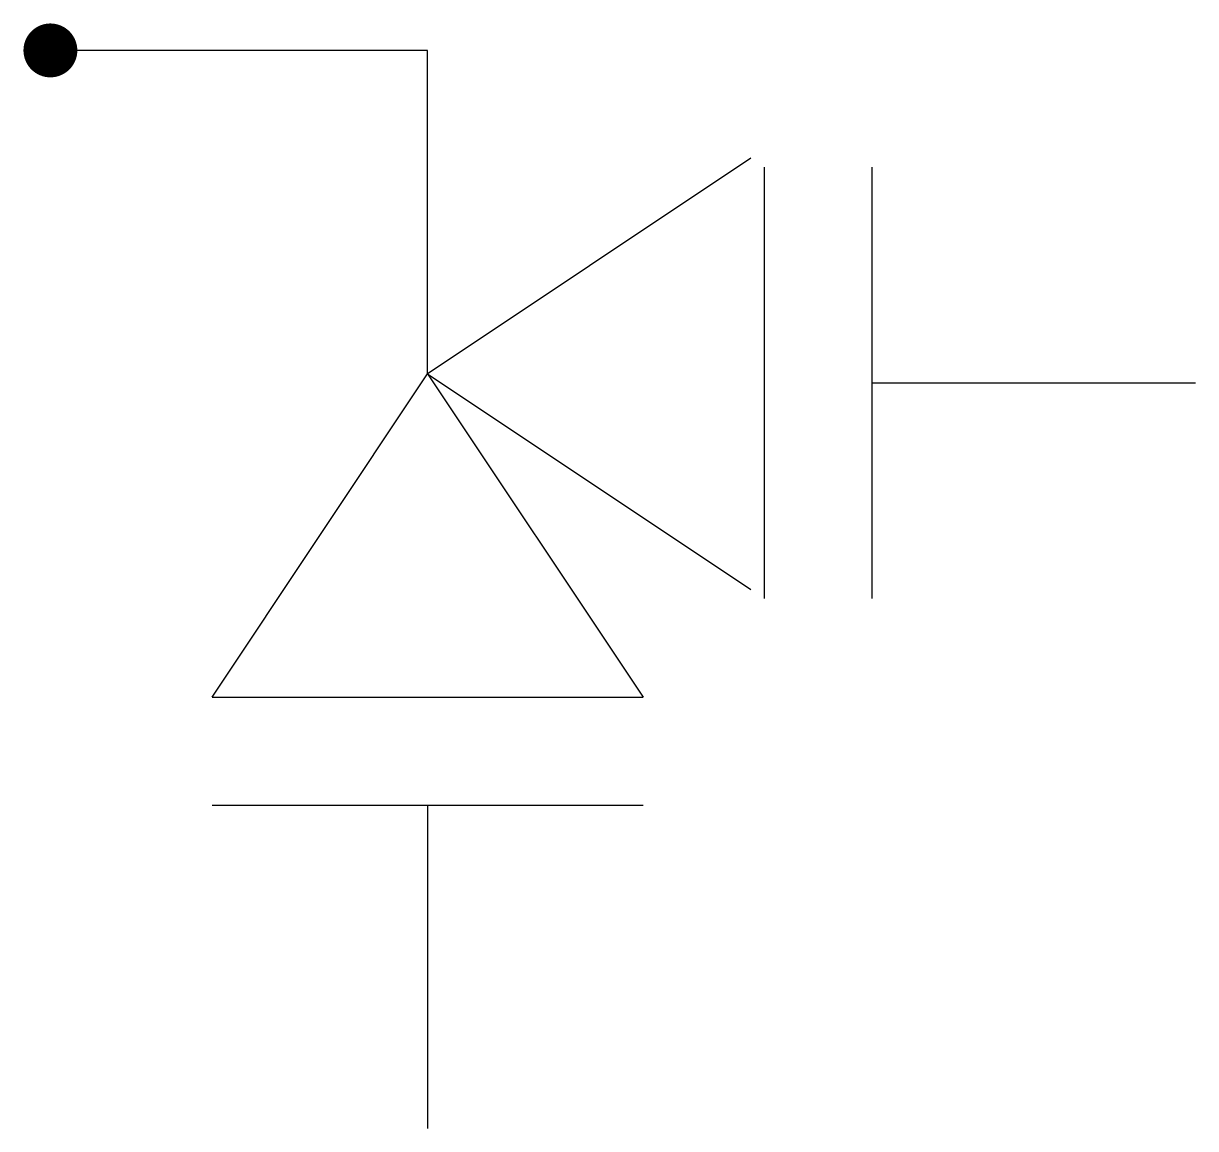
# Model space of a CAD drawing. Extents: x -3.8 to 7.1, y -7 to 3.2.
import ezdxf

# ---------------------------------------------------------------- set-up
doc = ezdxf.new("R2010")
doc.units = 0
doc.header["$LTSCALE"] = 1.2
doc.header["$MEASUREMENT"] = 0
doc.layers.get('0').update_dxf_attribs({"linetype": 'CONTINUOUS'})

# ---------------------------------------------------------------- blocks, each defined once
blk = doc.blocks.new('A$C08781964')
at = {"ltscale": 0.1}
for p, q in [((0, 4), (4, 4)), ((0, 3), (4, 3)), ((2, 3), (2, 0))]:
    blk.add_line(p, q, dxfattribs=at)

msp = doc.modelspace()

# ---------------------------------------------------------------- linework, layer by layer
at = {"ltscale": 0.25}
for p, q in [((0, 3), (-3.5, 3)), ((0, 0), (0, 3)), ((3, 2), (0.006, 0.004)), ((-2, -3), (0, 0)), ((0, 0), (2, -3))]:
    msp.add_line(p, q, dxfattribs=at)
at = {"ltscale": 0.1}
for p, q in [((0, 0), (3, -2)), ((-2, -3), (2, -3)), ((-2, -4), (2, -4)), ((0, -4), (0, -7))]:
    msp.add_line(p, q, dxfattribs=at)
at = {"ltscale": 0.25, "const_width": 0.25}
msp.add_lwpolyline([(-3.625, 3, 1), (-3.375, 3, 1)], format="xyb", close=True, dxfattribs=at)

# ---------------------------------------------------------------- block references
at = {"ltscale": 0.25, "rotation": 90}
msp.add_blockref('A$C08781964', (7.126, -2.083), dxfattribs=at)

doc.saveas('drawing.dxf')
